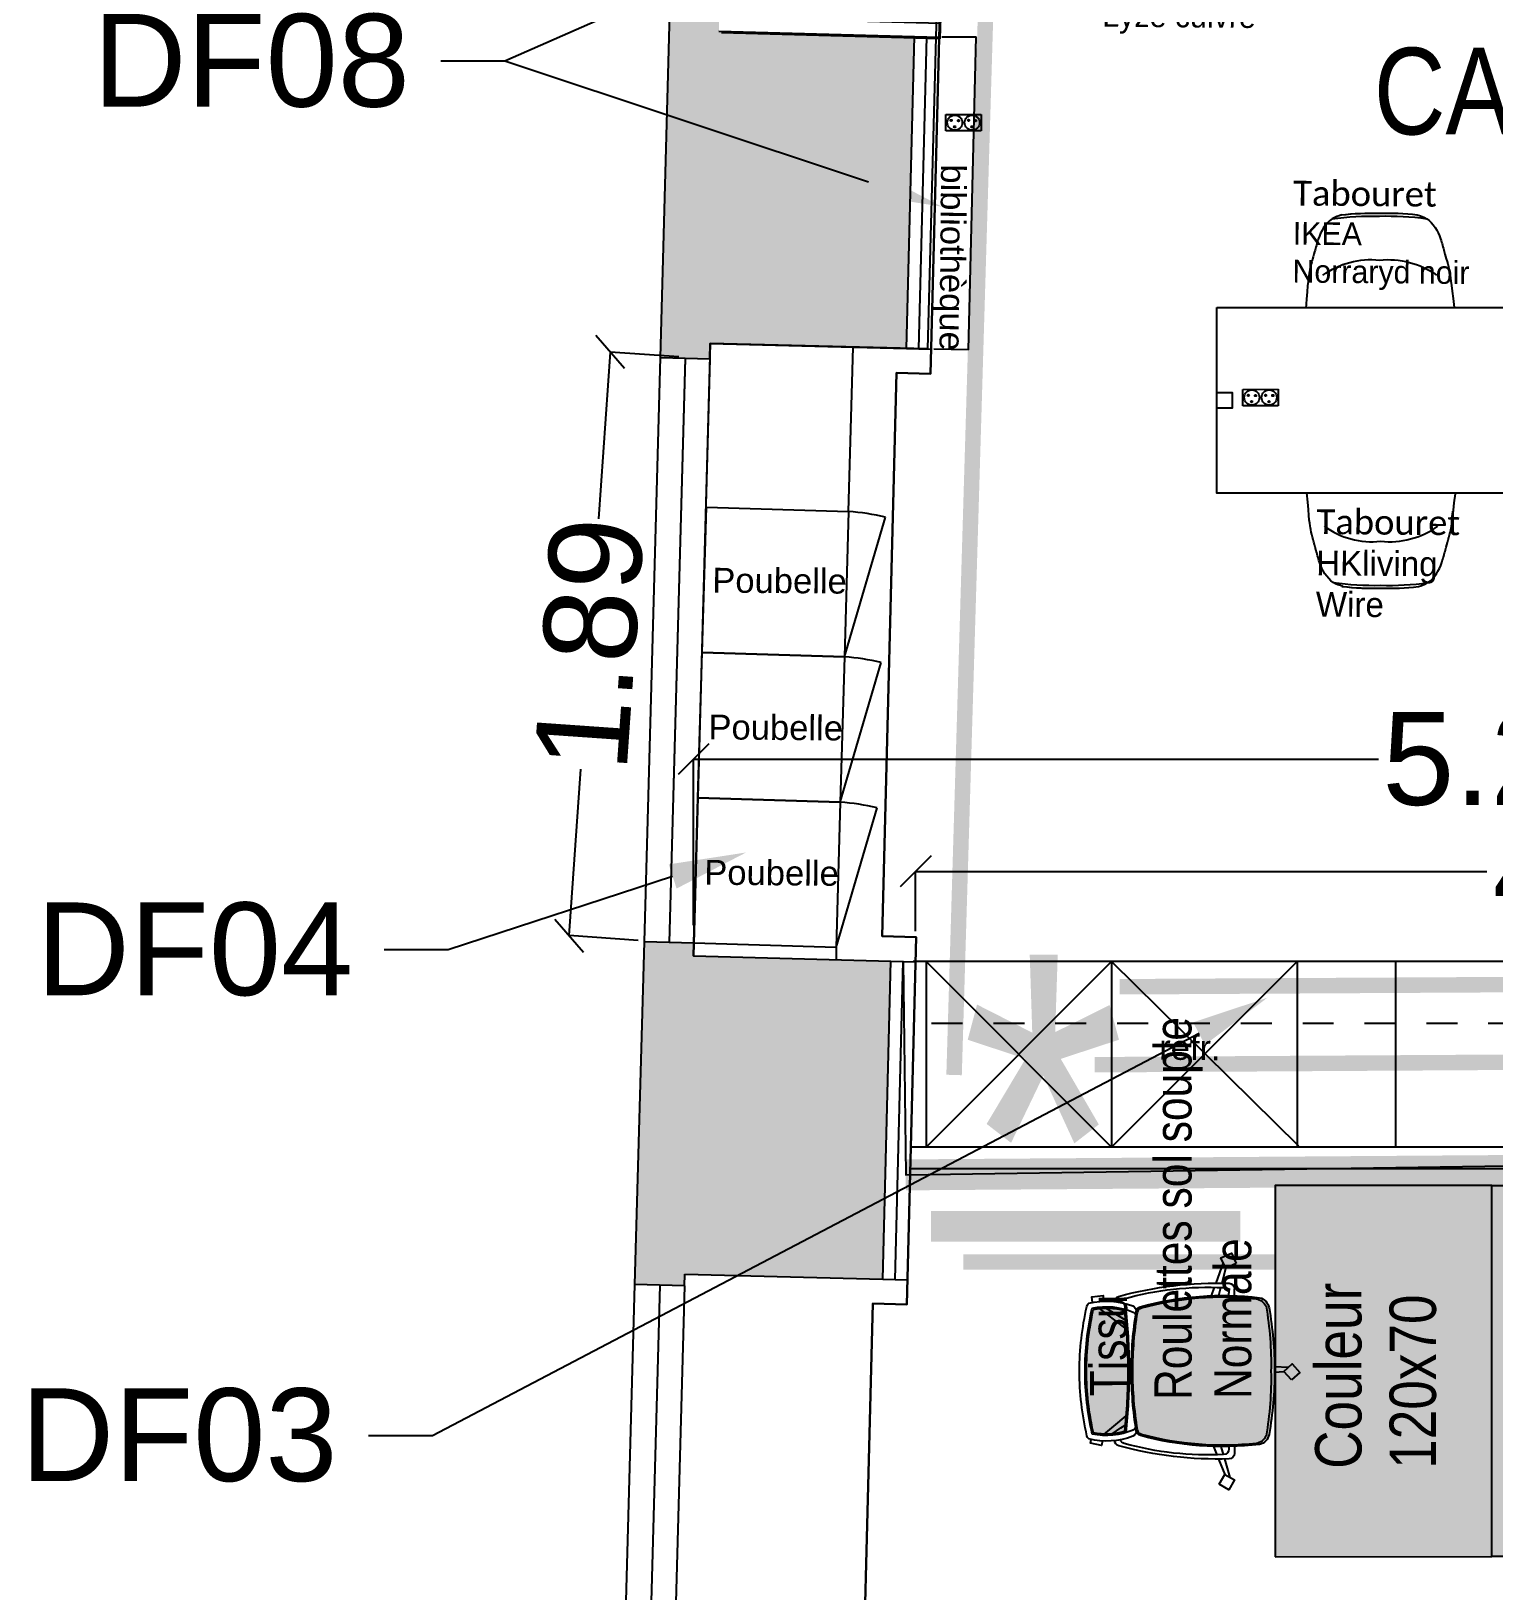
# Model space of a CAD drawing. Extents: x -27 to 25.3, y -8.5 to 57.5.
# Drawn here: x -17.88 to -13.15, y 31.73 to 36.77 of the extents above; entities that cross this region are included whole.
import ezdxf
from ezdxf import colors
from ezdxf.entities.mleader import LeaderData, LeaderLine
from ezdxf.enums import TextEntityAlignment as Align
from ezdxf.math import Vec2, Vec3

# ---------------------------------------------------------------- set-up
doc = ezdxf.new("R2010")
doc.units = 0
doc.header["$LTSCALE"] = 0.002
for name, pattern in [('ACAD_ISO03W100', [30, 12, -18]), ('CACHE', [0.375, 0.25, -0.125]), ('CACHE2', [4.7625, 3.175, -1.5875]), ('HIDDEN', [9.525, 6.35, -3.175])]:
    doc.linetypes.add(name, pattern=pattern)
for name, color, linetype in [('01-FAC_CHASSIS', 4, 'Continuous'), ('01-FAC_CHASSIS EXI', 4, 'Continuous'), ('01-STR_MACONNERIE_HACH', 252, 'Continuous'), ('02-CLOISON', 2, 'Continuous'), ('02-ISOLATION', 6, 'ISOLATION'), ('_ANNO-CONCEPT-T', 7, 'Continuous'), ('A-Etiq_Mob', 7, 'Continuous'), ('A-Etiquettes', 7, 'Continuous'), ('A-legende', 7, 'Continuous'), ('A-mobilier', 252, 'Continuous'), ('A-texte', 7, 'Continuous')]:
    doc.layers.add(name, color=color, linetype=linetype)
for name, color, linetype, true_color in [('04-MOBILIER', 1, 'Continuous', 0xff0000), ('A-Détails', 7, 'Continuous', 0x00a500), ('A-placo', 30, 'Continuous', 0xff7f00), ('couleur siege', 1, 'Continuous', 0xff0000), ('Coupe', 1, 'Continuous', 0xff0000), ('SA-ELEVATION', 2, 'Continuous', 0xffff00)]:
    doc.layers.add(name, color=color, linetype=linetype, true_color=true_color)
doc.layers.add('plafond', color=5, linetype='Continuous', lineweight=25, true_color=0x0000ff)
doc.styles.add('COTE 200', font='arial.ttf', dxfattribs={"height": 0.3})
doc.styles.add('ROMAND', font='romand__.ttf', dxfattribs={"width": 0.7})
doc.styles.get("Standard").update_dxf_attribs({"font": 'ARIALN.TTF'})
doc.styles.add('Y_TXT_COT', font='arial.ttf', dxfattribs={"height": 0.2})
doc.linetypes.add('ISOLATION', pattern='A,0.00254,-2.54,[134,ltypeshp.shx,S=2.54,R=0,X=-2.54,Y=0],-5.08,[134,ltypeshp.shx,S=2.54,R=180,X=2.54,Y=0],-2.54', length=10.16254)
doc.dimstyles.new('COTE 200', dxfattribs={"dimtxt": 0.3, "dimasz": 0.1, "dimexe": 0, "dimexo": 0.1, "dimgap": 0.03, "dimtad": 0, "dimzin": 1, "dimdsep": 46, "dimtxsty": 'COTE 200', "dimblk": 'OBLIQUE', "dimcen": 2.5, "dimclrd": 256, "dimclre": 256, "dimclrt": 256, "dimadec": 0, "dimazin": 0, "dimtfac": 1, "dimtmove": 1, "dimatfit": 3, "dimldrblk": 'OBLIQUE', "dimfxl": 1, "dimlwd": -1, "dimlwe": -1, "dimarcsym": 0})

# ---------------------------------------------------------------- blocks, each defined once
blk = doc.blocks.new('chaise')
at = {"layer": 'A-mobilier', "ltscale": 0.1, "true_color": 0xc7c8ca}
h = blk.add_hatch(color=9, dxfattribs=at)
h.dxf.hatch_style = 1
h.paths.add_polyline_path([(0.2715, 0.4556, 0.30076), (0.2358, 0.4895, 0.043342), (0.0082, 0.5092, 0.043342), (-0.2194, 0.4895, 0.300759), (-0.2552, 0.4556, 0.09791), (-0.2229, 0.027, 0.292085), (-0.2069, 0.0126, 0.040929), (0.0082, -0.005, 0.040929), (0.2232, 0.0126, 0.292085), (0.2392, 0.027, 0.09791)])
h.paths.add_polyline_path([(0.159, -0.0239, 0.015765), (0.0082, -0.0177, 0.016739), (-0.152, -0.0246), (-0.1896, -0.0691), (-0.2181, -0.1033, 0.040824), (-0.2135, -0.1418, 0.054873), (0.0082, -0.1666, 0.054873), (0.2298, -0.1418, 0.02252), (0.2331, -0.1206), (0.2189, -0.1014)])
h.paths.add_polyline_path([(0.1912, -0.0264, 0.003373), (0.159, -0.0239), (0.2189, -0.1014), (0.2331, -0.1206, 0.02535), (0.2346, -0.0966)])
h.paths.add_polyline_path([(0.2255, -0.0296, 0.0036), (0.1912, -0.0264), (0.2346, -0.0966, 0.0714)])
h.paths.add_polyline_path([(-0.152, -0.0246, 0.003505), (-0.1854, -0.0274), (-0.196, -0.0428), (-0.2174, -0.0745, 0.030269), (-0.2181, -0.1033), (-0.1896, -0.0691)])
h.paths.add_polyline_path([(-0.1854, -0.0274, 0.002494), (-0.2092, -0.0296, 0.048116), (-0.2174, -0.0745), (-0.196, -0.0428)], flags=17)
at = {"layer": 'A-mobilier'}
for p, q in [((0.004, 0.5092), (0.0064, 0.5428)), ((0.0216, 0.5582), (0.0229, 0.5092)), ((-0.3737, 0.3493), (-0.3075, 0.3301)), ((-0.2624, 0.3653), (-0.2871, 0.3653)), ((-0.2629, 0.3453), (-0.2718, 0.3453)), ((0.2787, 0.3653), (0.3035, 0.3653)), ((0.2793, 0.3453), (0.2882, 0.3453)), ((-0.3078, 0.3082), (-0.3629, 0.3302)), ((-0.2919, 0.3255), (-0.2834, 0.3231)), ((0.3093, 0.2929), (0.2787, 0.2819)), ((0.2794, 0.3097), (0.3086, 0.3167)), ((0.324, 0.3205), (0.3784, 0.3337)), ((0.3978, 0.3247), (0.3241, 0.2982)), ((-0.2174, -0.0745), (-0.196, -0.0428)), ((-0.2416, -0.0656), (-0.2409, -0.0656)), ((-0.1896, -0.0691), (-0.2193, -0.1048)), ((0.2331, -0.1206), (0.2189, -0.1014)), ((0.258, -0.0656), (0.2572, -0.0656))]:
    blk.add_line(p, q, dxfattribs=at)
at = {"layer": 'A-mobilier', "linetype": 'HIDDEN'}
for p, q in [((-0.2627, 0.2897), (-0.2927, 0.3021)), ((-0.2834, 0.3231), (-0.2632, 0.3171)), ((-0.196, -0.0428), (-0.1854, -0.0274)), ((-0.152, -0.0246), (-0.1896, -0.0691)), ((0.2189, -0.1014), (0.159, -0.0239)), ((0.1912, -0.0264), (0.2346, -0.0966))]:
    blk.add_line(p, q, dxfattribs=at)
at = {"layer": 'A-mobilier'}
for points in [[(-0.0236, 0.5701), (0.0064, 0.5428), (0.034, 0.572), (0.003, 0.5998)], [(-0.3982, 0.3102), (-0.3631, 0.331), (-0.3829, 0.3656), (-0.418, 0.3448)], [(0.3951, 0.3712), (0.3784, 0.3337), (0.4152, 0.3167), (0.4319, 0.3542)]]:
    blk.add_lwpolyline(points, close=True, dxfattribs=at)
for points in [[(-0.2428, -0.1092), (-0.2592, -0.1129), (-0.2503, -0.1525), (-0.2373, -0.1499)], [(0.2547, -0.145), (0.2745, -0.1474), (0.2795, -0.1069), (0.2594, -0.1049)]]:
    blk.add_lwpolyline(points, dxfattribs=at)
for centre, radius, start, end in [((0.0082, -0.8109), 1.3202, 90, 99.927), ((0.0082, -0.8109), 1.3202, 80.073, 90), ((0.8449, 0.323), 1.1081, 173.1278, 195.4958), ((-0.2117, 0.4455), 0.0447, 99.9272, 166.8835), ((-0.203, 0.4342), 0.0495, 115.9014, 169.3298), ((-0.0186, -0.6869), 1.1836, 88.7046, 100.0235), ((0.0349, -0.6869), 1.1836, 79.9765, 91.2954), ((0.2281, 0.4455), 0.0447, 13.1165, 80.0728), ((-0.8286, 0.323), 1.1081, 344.5042, 6.8722), ((0.2193, 0.4342), 0.0495, 10.6702, 64.0986), ((0.8449, 0.323), 1.1031, 173.7387, 195.3268), ((-0.8286, 0.323), 1.1031, 344.6732, 6.2613), ((1.0389, 0.3041), 1.3467, 178.2197, 195.2822), ((-0.2871, 0.3453), 0.02, 90, 178.2197), ((-0.2718, 0.3253), 0.02, 90, 177.2781), ((-1.0226, 0.3041), 1.3467, 344.7178, 1.7803), ((0.2882, 0.3253), 0.02, 2.7219, 90), ((0.3035, 0.3453), 0.02, 1.7803, 90), ((0.8419, 0.2723), 1.135, 177.2781, 195.5028), ((-0.8256, 0.2723), 1.135, 344.4972, 2.7219), ((-0.2071, -0.0076), 0.02, 80.7555, 159.0187), ((0.0196, -0.0945), 0.2428, 156.8702, 192.2258), ((-0.2036, 0.0323), 0.02, 195.4958, 260.6251), ((-0.1997, 0.0368), 0.02, 195.3268, 260.7665), ((0.0082, 1.3151), 1.3202, 260.6251, 270), ((-0.1856, -0.0076), 0.02, 114.7785, 159.0187), ((0.0082, 1.3151), 1.3152, 260.7665, 270), ((0.0082, 1.3151), 1.3152, 270, 279.2335), ((0.0082, 1.3151), 1.3202, 270, 279.3749), ((0.2019, -0.0076), 0.02, 20.9813, 65.2215), ((0.216, 0.0368), 0.02, 279.2335, 344.6732), ((-0.0032, -0.0945), 0.2428, 347.7742, 23.1298), ((0.2235, -0.0076), 0.02, 20.9813, 99.2445), ((0.22, 0.0323), 0.02, 279.3749, 344.5042), ((-0.2409, -0.0456), 0.02, 195.2822, 270), ((-0.2325, -0.0257), 0.02, 195.5028, 252.7294), ((0.0196, -0.0945), 0.2628, 159.0187, 193.9621), ((0.0196, -0.0945), 0.2378, 164.1556, 191.4603), ((0.0306, -2.412), 2.3994, 90.5363, 95.8288), ((0.0306, -2.412), 2.3944, 90.5374, 95.7482), ((-0.0143, -2.412), 2.3994, 84.1712, 89.4637), ((-0.0143, -2.412), 2.3944, 84.2518, 89.4626), ((-0.0032, -0.0945), 0.2378, 348.5397, 15.8444), ((-0.0032, -0.0945), 0.2628, 346.0379, 20.9813), ((0.2489, -0.0257), 0.02, 287.2706, 344.4972), ((0.2572, -0.0456), 0.02, 270, 344.7178), ((-0.2198, -0.1455), 0.02, 218.589, 257.0335), ((0.01, 0.8526), 1.0442, 257.0335, 269.9004), ((0.01, 0.8526), 1.0242, 257.1546, 269.8984), ((0.01, 0.8526), 1.0192, 257.3346, 269.8979), ((0.0064, 0.8526), 1.0192, 270.1021, 282.6654), ((0.0064, 0.8526), 1.0242, 270.1016, 282.8454), ((0.0064, 0.8526), 1.0442, 270.0996, 282.9665), ((0.2362, -0.1455), 0.02, 282.9665, 321.411)]:
    blk.add_arc(centre, radius, start, end, dxfattribs=at)
blk = doc.blocks.new('SiègeT1')
at = {"layer": 'couleur siege', "true_color": 0x8a6689}
for points in [[(-0.1936, 0.2235), (-0.0769, 0.2096), (0.0385, 0.2124), (0.1553, 0.2166), (0.1984, 0.2222), (0.2025, 0.2444), (0.2039, 0.282), (0.2012, 0.321), (0.1233, 0.3376), (0.0385, 0.3432), (-0.0227, 0.3446), (-0.0977, 0.3376), (-0.1492, 0.3307), (-0.1964, 0.3223), (-0.202, 0.3001), (-0.2006, 0.2653)], [(-0.2076, -0.2358), (-0.225, -0.2195), (-0.2335, -0.1968), (-0.2363, -0.14), (-0.2381, -0.076), (-0.2337, -0.0116), (-0.2278, 0.0448), (-0.218, 0.1023), (-0.2107, 0.1321), (-0.2013, 0.169), (-0.1966, 0.1769), (-0.184, 0.18), (-0.1205, 0.1883), (-0.0494, 0.1934), (0.0091, 0.1953), (0.0767, 0.1926), (0.1322, 0.1879), (0.1685, 0.1829), (0.1909, 0.1794), (0.1994, 0.1771), (0.2037, 0.1728), (0.2071, 0.1636), (0.2187, 0.1148), (0.2315, 0.0452), (0.2373, -0.0047), (0.2408, -0.0627), (0.2412, -0.1049), (0.2396, -0.159), (0.2364, -0.1973), (0.2345, -0.2097), (0.2289, -0.2196), (0.2221, -0.2289), (0.2135, -0.2344), (0.2067, -0.2363), (0.1752, -0.2419), (0.1139, -0.248), (0.0509, -0.2511), (-0.0505, -0.2518), (-0.1259, -0.2474), (-0.1911, -0.2375)]]:
    blk.add_hatch(color=8, dxfattribs=at).paths.add_polyline_path(points)
at = {"extrusion": (0, 0, -1), "xscale": 0.8999999999999986, "yscale": 0.8999999999999986, "zscale": -0.9, "rotation": 180}
blk.add_blockref('chaise', (0.0055, 0.195), dxfattribs=at)
at = {"layer": 'A-Etiq_Mob', "style": 'ROMAND', "width": 0.7}
for tag, p in [('FINITION', (-0.0791, 0.1775)), ('PIETEMENT', (-0.0914, -0.031)), ('ASSISE', (-0.0883, -0.2242)), ('COULEUR', (-0.1036, -0.4236))]:
    blk.add_attdef(tag, p, '', height=0.15, dxfattribs=at)
blk = doc.blocks.new('Poste127Couleur')
at = {"transparency": 33554582}
h = blk.add_hatch(color=256, dxfattribs=at)
h.dxf.hatch_style = 1
h.set_gradient(color1=(169, 83, 160), color2=(255, 246, 230), tint=1, name='CURVED')
h.paths.add_polyline_path([(0, 0.7029), (0, 0.0029), (1.2, 0.0029), (1.2, 0.7029)])
blk.add_lwpolyline([(0, 0.7), (0, 0), (1.2, 0), (1.2, 0.7)], close=True)
at = {"layer": 'A-Etiq_Mob'}
for tag, p in [('STRATIFIE', (0.2839, 0.4213)), ('DIM', (0.2839, 0.1804))]:
    blk.add_attdef(tag, p, '', height=0.15, dxfattribs=at)
blk = doc.blocks.new('Poste127')
at = {"transparency": 33554582}
h = blk.add_hatch(color=256, dxfattribs=at)
h.dxf.hatch_style = 1
h.set_gradient(color1=(199, 200, 202), color2=(255, 246, 230), tint=1, name='CURVED')
h.paths.add_polyline_path([(0, 0.7), (0, 0), (1.2, 0), (1.2, 0.7)])
blk.add_lwpolyline([(0, 0.7), (0, 0), (1.2, 0), (1.2, 0.7)], close=True)
at = {"layer": 'A-Etiq_Mob'}
for tag, p in [('FINITION', (0.2839, 0.4213)), ('DIM', (0.2839, 0.1804))]:
    blk.add_attdef(tag, p, '', height=0.15, dxfattribs=at)
blk = doc.blocks.new('Xref-R4-2018-11')
at = {"layer": '01-STR_MACONNERIE_HACH'}
h = blk.add_hatch(color=256, dxfattribs=at)
h.dxf.hatch_style = 1
h.paths.add_polyline_path([(-9.3074, 17.9196), (-7.8936, 17.89), (-7.9015, 17.5127), (-7.6049, 17.5065), (-7.5883, 18.3037), (-8.1072, 18.3145), (-8.1076, 18.3149), (-8.2076, 18.3162), (-8.2083, 18.2259), (-9.7178, 18.2644), (-9.7853, 15.6173), (-7.5994, 15.6223), (-7.5998, 15.7823), (-7.641, 15.7822), (-7.6222, 16.6814), (-7.9187, 16.6876), (-7.9291, 16.1904), (-9.3429, 16.2199)])
h.paths.add_polyline_path([(-12.6394, 16.3656), (-13.2978, 16.3837), (-13.2962, 16.4428), (-13.4562, 16.4472), (-13.4791, 15.6088), (-12.6587, 15.6107)])
h.paths.add_polyline_path([(-12.5241, 20.8874), (-13.1739, 20.9052), (-13.1728, 20.9435), (-13.3328, 20.9479), (-13.3628, 19.851), (-13.2029, 19.8466), (-13.2022, 19.8724), (-12.5505, 19.8545)])
h.paths.add_polyline_path([(-12.4474, 23.898), (-13.0914, 23.9156), (-13.0902, 23.9563), (-13.2502, 23.9606), (-13.281, 22.8348), (-13.1211, 22.8304), (-13.1199, 22.8744), (-12.4739, 22.8567)])
h.paths.add_polyline_path([(-12.3709, 26.895), (-13.0092, 26.9125), (-13.0081, 26.9533), (-13.168, 26.9577), (-13.1984, 25.8503), (-13.0384, 25.846), (-13.0374, 25.8831), (-12.3971, 25.8673)])
h.paths.add_polyline_path([(-12.2947, 29.8842), (-12.9273, 29.9015), (-12.9258, 29.956), (-13.0857, 29.9604), (-13.1162, 28.8463), (-12.9563, 28.8419), (-12.9549, 28.892), (-12.3204, 28.8763)])
h.paths.add_polyline_path([(-12.2221, 32.879), (-12.8452, 32.8944), (-12.8438, 32.9456), (-13.0037, 32.95), (-13.0342, 31.8382), (-12.8743, 31.8338), (-12.8732, 31.8746), (-12.2501, 31.8575)])
edge = h.paths.add_edge_path()
edge.add_line((-12.1292, 36.3771), (-10.5842, 36.3601))
edge.add_arc((-9.5753, 36.4146), 1.0104, 149.3927, 183.0902, ccw=False)
edge.add_line((-10.4449, 36.929), (-12.8939, 36.956))
edge.add_line((-12.8939, 36.956), (-12.9519, 34.8411))
edge.add_line((-12.9519, 34.8411), (-12.792, 34.8367))
edge.add_line((-12.792, 34.8367), (-12.791, 34.8705))
edge.add_line((-12.791, 34.8705), (-12.168, 34.8534))
edge.add_line((-12.168, 34.8534), (-12.1292, 36.3771))
edge = h.paths.add_edge_path()
edge.add_line((-10.4266, 36.6084), (-10.4051, 36.6081))
edge.add_line((-10.4051, 36.6081), (-10.4044, 36.6681))
edge.add_line((-10.4044, 36.6681), (-10.4259, 36.6684))
edge.add_line((-10.4259, 36.6684), (-10.4231, 36.9288))
edge.add_line((-10.4231, 36.9288), (-10.4449, 36.929))
edge.add_arc((-9.5753, 36.4146), 1.0104, 149.3927, 183.0902)
edge.add_line((-10.5842, 36.3601), (-10.4293, 36.3584))
edge.add_line((-10.4293, 36.3584), (-10.4266, 36.6084))
for p, q in [((-13.1162, 28.8463), (-13.0857, 29.9604)), ((-12.3204, 28.8763), (-12.2947, 29.8842)), ((-12.9563, 28.8419), (-12.9549, 28.892)), ((-13.1984, 25.8503), (-13.168, 26.9577)), ((-13.0092, 26.9125), (-13.0081, 26.9533)), ((-12.3971, 25.8673), (-12.3709, 26.895)), ((-13.0384, 25.846), (-13.0374, 25.8831)), ((-13.0374, 25.8831), (-12.3971, 25.8673))]:
    blk.add_line(p, q)
for points in [[(-12.9273, 29.9015), (-12.2947, 29.8842)], [(-12.9549, 28.892), (-12.3204, 28.8763)], [(-13.1162, 28.8463), (-12.9563, 28.8419)], [(-13.0081, 26.9533), (-13.168, 26.9577)], [(-13.0092, 26.9125), (-12.3709, 26.895)], [(-13.0384, 25.846), (-13.1984, 25.8503)]]:
    blk.add_lwpolyline(points)
at = {"layer": '01-FAC_CHASSIS', "linetype": 'Continuous'}
for p, q in [((-13.0363, 28.8441), (-13.088, 26.9555)), ((-13.1184, 25.8482), (-13.1702, 23.9584))]:
    blk.add_line(p, q, dxfattribs=at)
at = {"layer": '01-FAC_CHASSIS EXI'}
for points in [[(-13.168, 26.9577), (-13.1162, 28.8463)], [(-12.9563, 28.8419), (-13.0081, 26.9533)], [(-13.2502, 23.9606), (-13.1984, 25.8503)], [(-13.0384, 25.846), (-13.0902, 23.9563)]]:
    blk.add_lwpolyline(points, dxfattribs=at)
at = {"layer": '02-ISOLATION', "linetype": 'Continuous'}
for points in [[(-12.6694, 16.3664), (-12.5825, 19.7753), (-12.4725, 19.7725), (-12.4421, 20.9652), (-12.5521, 20.9682), (-12.5059, 22.7775), (-12.396, 22.7747), (-12.3653, 23.9757), (-12.4753, 23.9788), (-12.4292, 25.7881), (-12.3192, 25.7854), (-12.2889, 26.9728), (-12.3989, 26.9758), (-12.3524, 28.797), (-12.2425, 28.7942), (-12.2127, 29.962), (-12.3227, 29.965), (-12.2764, 31.7781), (-12.1725, 31.7755), (-12.14, 32.9568), (-12.2499, 32.9598), (-12.2002, 34.7744), (-12.0901, 34.7716), (-12.0492, 36.3751)], [(-12.2947, 29.8842), (-12.2147, 29.8822)], [(-12.3204, 28.8762), (-12.2404, 28.8742)], [(-12.3709, 26.895), (-12.291, 26.893)], [(-12.3971, 25.8673), (-12.3172, 25.8653)]]:
    blk.add_lwpolyline(points, dxfattribs=at)
at = {"layer": '02-ISOLATION', "linetype": 'ISOLATION', "ltscale": 0.004}
for points in [[(-12.2804, 28.8752), (-12.2547, 29.8832)], [(-12.3572, 25.8663), (-12.331, 26.894)]]:
    blk.add_lwpolyline(points, dxfattribs=at)
blk = doc.blocks.new('_Oblique')
at = {"color": 0, "linetype": 'ByBlock', "lineweight": -2}
blk.add_line((-0.5, -0.5), (0.5, 0.5), dxfattribs=at)
blk = doc.blocks.new('*D69')
at = {"layer": 'Defpoints', "color": 0, "linetype": 'Continuous', "transparency": 16777216}
for p in [(-1.2192, -3.6503), (-1.2192, -4.2864), (4.0507, -4.3044)]:
    blk.add_point(p, dxfattribs=at)
at = {"layer": 'SA-ELEVATION', "linetype": 'Continuous', "transparency": 16777216}
for p, q in [((-1.2192, -4.1864), (-1.2192, -3.6503)), ((-1.2192, -3.6503), (0.9961, -3.6503)), ((4.0507, -3.6503), (1.8354, -3.6503)), ((4.0507, -4.2044), (4.0507, -3.6503))]:
    blk.add_line(p, q, dxfattribs=at)
at = {"layer": 'SA-ELEVATION', "linetype": 'Continuous', "transparency": 16777216, "xscale": 0.1, "yscale": 0.1, "zscale": 0.1, "rotation": 180}
blk.add_blockref('_Oblique', (-1.2192, -3.6503), dxfattribs=at)
at = {"layer": 'SA-ELEVATION', "linetype": 'Continuous', "transparency": 16777216, "xscale": 0.1, "yscale": 0.1, "zscale": 0.1}
blk.add_blockref('_Oblique', (4.0507, -3.6503), dxfattribs=at)
at = {"layer": 'SA-ELEVATION', "linetype": 'Continuous', "transparency": 16777216, "insert": (1.4157, -3.6503), "char_height": 0.3, "attachment_point": 5, "style": 'COTE 200'}
blk.add_mtext('5.27', dxfattribs=at)
blk = doc.blocks.new('*D71')
at = {"layer": 'Defpoints', "color": 0, "linetype": 'Continuous', "transparency": 16777216}
for p in [(-0.501, -4.0131), (-0.501, -4.3059), (4.0463, -4.3062)]:
    blk.add_point(p, dxfattribs=at)
at = {"layer": 'SA-ELEVATION', "linetype": 'Continuous', "transparency": 16777216}
for p, q in [((-0.501, -4.2059), (-0.501, -4.0131)), ((-0.501, -4.0131), (1.3459, -4.0131)), ((4.0463, -4.0131), (2.1995, -4.0131)), ((4.0463, -4.2062), (4.0463, -4.0131))]:
    blk.add_line(p, q, dxfattribs=at)
at = {"layer": 'SA-ELEVATION', "linetype": 'Continuous', "transparency": 16777216, "xscale": 0.1, "yscale": 0.1, "zscale": 0.1, "rotation": 180}
blk.add_blockref('_Oblique', (-0.501, -4.0131), dxfattribs=at)
at = {"layer": 'SA-ELEVATION', "linetype": 'Continuous', "transparency": 16777216, "xscale": 0.1, "yscale": 0.1, "zscale": 0.1}
blk.add_blockref('_Oblique', (4.0463, -4.0131), dxfattribs=at)
at = {"layer": 'SA-ELEVATION', "linetype": 'Continuous', "transparency": 16777216, "insert": (1.7727, -4.0131), "char_height": 0.3, "attachment_point": 5, "style": 'COTE 200'}
blk.add_mtext('4.55', dxfattribs=at)
blk = doc.blocks.new('PCD-1.10')
at = {"color": 0}
for p, q in [((0, 0), (0, 3.19)), ((0, 3.19), (6.84, 3.19)), ((6.84, 3.19), (6.84, 0)), ((6.84, 0), (0, 0))]:
    blk.add_line(p, q, dxfattribs=at)
for centre, radius in [((1.72, 1.61), 1.46), ((5.08, 1.61), 1.46), ((1.03, 2.04), 0.146), ((1.7, 0.8), 0.146), ((2.44, 1.99), 0.146), ((4.39, 2.04), 0.146), ((5.05, 0.8), 0.146), ((5.79, 1.99), 0.146)]:
    blk.add_circle(centre, radius, dxfattribs=at)
blk = doc.blocks.new('*D68')
at = {"layer": 'Coupe', "linetype": 'Continuous', "transparency": 16777216}
for p, q in [((-1.489, -2.3344), (-1.5266, -2.8728)), ((-1.2661, -2.35), (-1.489, -2.3344)), ((-1.6208, -4.2208), (-1.5832, -3.6824)), ((-1.3978, -4.2364), (-1.6208, -4.2208))]:
    blk.add_line(p, q, dxfattribs=at)
at = {"layer": 'Defpoints', "color": 0, "linetype": 'Continuous', "transparency": 16777216}
for p in [(-1.1663, -2.3569), (-1.6208, -4.2208), (-1.2981, -4.2434)]:
    blk.add_point(p, dxfattribs=at)
at = {"layer": 'Coupe', "linetype": 'Continuous', "transparency": 16777216, "xscale": 0.1, "yscale": 0.1, "zscale": 0.1}
for p, rotation in [((-1.489, -2.3344), 86.00503534412583), ((-1.6208, -4.2208), 266.0050353441259)]:
    blk.add_blockref('_Oblique', p, dxfattribs=dict(at, rotation=rotation))
at = {"layer": 'Coupe', "linetype": 'Continuous', "transparency": 16777216, "insert": (-1.5549, -3.2776), "char_height": 0.3, "attachment_point": 5, "rotation": 86.005, "style": 'COTE 200'}
blk.add_mtext('1.89', dxfattribs=at)
blk = doc.blocks.new('A$C7F8468B1')
at = {"layer": '04-MOBILIER'}
for centre, radius, start, end in [((20.83, -69.03), 91.49, 88.4948, 98.0977), ((20.78, -61.3), 84.71, 88.3377, 96.6108), ((25.69, -61.3), 84.71, 83.3892, 91.6623), ((25.64, -68.09), 91.49, 83.6625, 91.5052), ((25.64, -69.03), 91.49, 81.9023, 91.5052), ((20.45, -18.63), 26.98, 84.0728, 125.5143), ((26.1, -17.83), 26.2, 53.8955, 96.2776)]:
    blk.add_arc(centre, radius, start, end, dxfattribs=at)
for points in [[(11.03, 22.85), (9.95, 22.49), (6.33, 21.28), (3.61, 16.17), (2.14, 10.18), (0.57, 5.15), (0.11, 1.52), (-0.87, -7.16)], [(35.45, 22.85), (36.52, 22.49), (40.14, 21.28), (42.86, 16.17), (44.33, 10.18), (45.91, 5.15), (46.37, 1.52), (47.12, -7.39)]]:
    blk.add_open_spline(points, degree=3, knots=[0, 0, 0, 0, 3.716681, 12.506628, 17.24982, 24.62784, 29.757352, 29.757352, 29.757352, 29.757352], dxfattribs=at)
blk = doc.blocks.new('Coussin simple')
at = {"linetype": 'HIDDEN', "ltscale": 0.2}
for points in [[(-12.5146, 1.8499, -0.316205), (-12.5004, 1.8689, -0.438288), (-12.4842, 1.8598, -0.052587), (-12.483, 1.8498, -0.051632), (-12.4838, 1.8396, -0.064659), (-12.4895, 1.8221, 0.062916), (-12.4954, 1.8042, 0.053373), (-12.4991, 1.76, 0.043578), (-12.4932, 1.706, 0.030103), (-12.4885, 1.6879, -0.05552), (-12.4864, 1.678, -0.053337), (-12.4866, 1.6596, 0.031263), (-12.4884, 1.6284, 0.017719), (-12.487, 1.5961, 0.025059), (-12.4841, 1.5734, 0.180618), (-12.4777, 1.5625, -0.268753), (-12.4745, 1.5543, -0.10234), (-12.4759, 1.5506, -0.239588), (-12.4775, 1.5496, -0.335177), (-12.4797, 1.5511, 0.264937), (-12.4821, 1.5532, 0.10977), (-12.4917, 1.553, -0.078133), (-12.505, 1.5518, -0.008879), (-12.5195, 1.553, 0.011105), (-12.5311, 1.554, 0.011393), (-12.5867, 1.556, 0.013124), (-12.6351, 1.5554, 0.003705), (-12.6555, 1.5544, 0.000802), (-12.7496, 1.5492, 0.018912), (-12.779, 1.5464, -0.07778), (-12.7862, 1.5466, -0.415863), (-12.7868, 1.5474, -0.048606), (-12.7849, 1.554, -0.090741), (-12.7809, 1.5603, 0.102316), (-12.7775, 1.566, 0.062567), (-12.775, 1.5778, 0.023201), (-12.7739, 1.6102, 0.00979), (-12.7757, 1.6696, 0.011884), (-12.7793, 1.7184, 0.014676), (-12.782, 1.7393, -0.013893), (-12.7848, 1.7614, -0.103313), (-12.7819, 1.7893, 0.129337), (-12.7807, 1.8117, 0.082291), (-12.7852, 1.8234, -0.06757), (-12.7911, 1.8375, -0.030442), (-12.7935, 1.8496, -0.494886), (-12.7929, 1.8503), (-12.7683, 1.8471), (-12.7009, 1.8385, 0.044256), (-12.6849, 1.8379, 0.014203), (-12.6352, 1.8418, 0.010103), (-12.6193, 1.8438, -0.004809), (-12.5858, 1.8485, -0.026481), (-12.5584, 1.8505, -0.016509), (-12.5144, 1.85)], [(-12.5146, 1.85, 0.077379), (-12.5349, 1.8326, 0.077379), (-12.5629, 1.8195, 0.047525), (-12.5828, 1.8142, 0.047525), (-12.604, 1.8113)], [(-12.5277, 1.8505, 0.05369), (-12.5381, 1.8433, 0.070312), (-12.548, 1.8391, 0.015448), (-12.5549, 1.8371, 0.013244), (-12.5632, 1.8351, 0.082127), (-12.5779, 1.8333, 0.064164), (-12.5968, 1.8344)], [(-12.7798, 1.8, -0.009729), (-12.7722, 1.7868, -0.009729), (-12.7637, 1.7738, -0.007971), (-12.7561, 1.7633, -0.007971), (-12.7479, 1.753)], [(-12.5434, 1.7301, -0.009729), (-12.544, 1.7149, -0.009729), (-12.5437, 1.6994, -0.007971), (-12.5429, 1.6865, -0.007971), (-12.5416, 1.6734)], [(-12.7761, 1.5707, -0.016108), (-12.7551, 1.5902, -0.024599), (-12.7432, 1.6035, -0.009477), (-12.7247, 1.6279, -0.015937), (-12.715, 1.6427, -0.072521), (-12.7122, 1.6507, -0.033339), (-12.7125, 1.6684)], [(-12.4882, 1.6189, -0.027842), (-12.4971, 1.6303, -0.048685), (-12.5038, 1.6363, -0.023666), (-12.524, 1.6495, -0.031223), (-12.541, 1.6584, -0.046801), (-12.5473, 1.6608, -0.023191), (-12.561, 1.6644)], [(-12.4827, 1.5789, -0.088153), (-12.486, 1.5957, -0.088153), (-12.4987, 1.6107, -0.077547), (-12.5165, 1.6209, -0.077547), (-12.5388, 1.6273)]]:
    blk.add_lwpolyline(points, format="xyb", dxfattribs=at)
blk = doc.blocks.new('Niche-2-R+4')
at = {"layer": '04-MOBILIER', "ltscale": 0.01}
for p, q in [((0, 0), (0.7145, -0.0178)), ((-0.0012, -0.05), (0.7132, -0.0678)), ((0.6526, -1.9988), (0.7145, -0.0178)), ((0.654, -1.9488), (-0.0529, -1.9295)), ((0.6526, -1.9988), (-0.0543, -1.9795))]:
    blk.add_line(p, q, dxfattribs=at)
blk.add_lwpolyline([(0.0029, -0.8753), (0.6615, -0.8905), (0.6355, -1.9218), (-0.0231, -1.9066)], close=True, dxfattribs=at)
at = {"layer": '04-MOBILIER'}
blk.add_blockref('Coussin simple', (12.8363, -3.4007), dxfattribs=at)
blk = doc.blocks.new('A$C0E126796')
at = {"layer": '01-FAC_CHASSIS', "linetype": 'Continuous'}
blk.add_line((-1.2463, -2.3548), (-1.2981, -4.2434), dxfattribs=at)
at = {"layer": '02-CLOISON', "linetype": 'Continuous'}
for p, q in [((-0.7177, -2.8494), (-0.7024, -2.3183)), ((-1.1911, -3.3059), (-1.1775, -2.8361)), ((-1.1775, -2.8361), (-0.7177, -2.8494)), ((-0.7177, -2.8494), (-0.7312, -3.3192)), ((-1.2046, -3.7757), (-1.1911, -3.3059)), ((-1.1911, -3.3059), (-0.7312, -3.3192)), ((-0.7312, -3.3192), (-1.1911, -3.3059)), ((-0.7312, -3.3192), (-0.7448, -3.789)), ((-1.2181, -4.2456), (-1.2046, -3.7757)), ((-1.2046, -3.7757), (-0.7448, -3.789)), ((-0.7448, -3.789), (-1.2046, -3.7757)), ((-0.7448, -3.789), (-0.7583, -4.2588)), ((-0.7583, -4.2588), (-1.2181, -4.2456))]:
    blk.add_line(p, q, dxfattribs=at)
at = {"layer": '04-MOBILIER', "linetype": 'Continuous'}
for p, q in [((-0.7312, -3.3192), (-0.5983, -2.8678)), ((-0.7448, -3.789), (-0.6119, -3.3377)), ((-0.7583, -4.2588), (-0.6254, -3.8075)), ((-0.7583, -4.2588), (-0.7583, -4.299))]:
    blk.add_line(p, q, dxfattribs=at)
for centre in [(-0.7953, -3.7454), (-0.8089, -4.2152), (-0.8224, -4.685)]:
    blk.add_arc(centre, 0.8994, 77.3481, 85.0494, dxfattribs=at)
at = {"layer": 'SA-ELEVATION', "ltscale": 0.01}
for p, q in [((-0.416, -1.3155), (-0.3047, -1.3155)), ((-0.3304, -2.327), (-0.3047, -1.3155)), ((-0.4417, -2.3235), (-0.3304, -2.3263)), ((4.0507, -4.3044), (-0.5084, -4.3044)), ((-0.4672, -4.3044), (-0.4672, -4.9044)), ((-0.4672, -4.3044), (0.1328, -4.9044)), ((0.1328, -4.3044), (-0.4672, -4.9044)), ((0.1328, -4.3044), (0.1328, -4.9044)), ((0.1328, -4.3044), (0.7372, -4.9001)), ((0.7328, -4.3044), (0.1328, -4.9044)), ((0.7328, -4.3044), (0.7328, -4.9044)), ((1.0507, -4.3044), (1.0507, -4.9044)), ((4.0507, -4.9044), (-0.5162, -4.9044)), ((4.0507, -4.9744), (-0.518, -4.9744))]:
    blk.add_line(p, q, dxfattribs=at)
at = {"layer": 'SA-ELEVATION', "linetype": 'ACAD_ISO03W100', "ltscale": 0.01}
blk.add_line((4.0507, -4.5044), (-0.5084, -4.5044), dxfattribs=at)
at = {"layer": 'SA-ELEVATION', "ltscale": 0.01}
for points in [[(0.4727, -2.1901), (3.4727, -2.1901), (3.4727, -2.7901), (0.4727, -2.7901)], [(0.4727, -2.4651), (0.5227, -2.4651), (0.5227, -2.5151), (0.4727, -2.5151)]]:
    blk.add_lwpolyline(points, close=True, dxfattribs=at)
at = {"layer": 'plafond', "color": 5, "lineweight": -2, "xscale": 0.01669227516125703, "yscale": 0.01669227516125703, "zscale": 0.01669227516125703, "rotation": 0.07392321233090438}
for p in [(-0.4031, -1.6195), (0.5574, -2.508)]:
    blk.add_blockref('PCD-1.10', p, dxfattribs=at)
at = {"layer": 'SA-ELEVATION'}
blk.add_blockref('Niche-2-R+4', (-1.0744, 0.6769), dxfattribs=at)
at = {"layer": 'SA-ELEVATION', "yscale": 0.01, "zscale": 0.01}
for p, xscale, rotation in [((1.2313, -2.1185), -0.01, 0.1115933594849938), ((1.2353, -2.8642, 0), 0.01, 179.8884066405149)]:
    blk.add_blockref('A$C7F8468B1', p, dxfattribs=dict(at, xscale=xscale, rotation=rotation))
at = {"layer": '_ANNO-CONCEPT-T', "char_height": 0.08, "width": 1.472401, "attachment_point": 1}
for s, insert, rotation in [('{\\fCalibri|b0|i0|c0|p34;Chaise\\P\\fMangal|b0|i0|c0|p2;\\H0.91667x;Emu\\PLyze cuivre}', (0.1055, -0.9534, 0), 359.5012), ('{\\fArial|b0|i0|c0|p34;bibliothèque}', (-0.3386, -1.7278), 269.5012), ('{\\fCalibri|b0|i0|c0|p34;Tabouret\\P\\fMangal|b0|i0|c0|p2;\\H0.91667x;IKEA\\PNorraryd noir\\P\\H1.0909x; }', (0.7202, -1.7803), 359.5012), ('{\\fCalibri|b0|i0|c0|p34;Tabouret\\P\\fMangal|b0|i0|c0|p2;HKliving\\PWire}', (0.7958, -2.8424), 359.5012), ('{\\fArial|b0|i0|c0|p34;Poubelle}', (-1.158, -3.0315), 359.5012), ('{\\fArial|b0|i0|c0|p34;Poubelle}', (-1.1704, -3.506), 359.5012), ('{\\fArial|b0|i0|c0|p34;Poubelle}', (-1.1839, -3.9758), 359.5012), ('{\\fArial|b0|i0|c0|p34;refr.}', (0.2869, -4.5418), 359.5012)]:
    blk.add_mtext(s, dxfattribs=dict(at, insert=insert, rotation=rotation))
at = {"layer": 'Coupe', "color": 240, "linetype": 'Continuous', "true_color": 0xed1f24}
dim = blk.add_aligned_dim(p1=(-1.1663, -2.3569), p2=(-1.2981, -4.2434), distance=-0.3235, dimstyle='COTE 200', override={"dimfxl": 0, "dimarcsym": 2}, dxfattribs=at)
dim.commit()
dim.dimension.update_dxf_attribs({"geometry": '*D68', "text_midpoint": (-1.5549, -3.2776)})
at = {"layer": 'SA-ELEVATION', "linetype": 'Continuous'}
for base, p1, p2, picture, middle in [((-1.2192, -3.6503), (4.0507, -4.3044), (-1.2192, -4.2864), '*D69', (1.4157, -3.6503)), ((-0.501, -4.0131), (4.0463, -4.3062), (-0.501, -4.3059), '*D71', (1.7727, -4.0131))]:
    dim = blk.add_linear_dim(base=base, p1=p1, p2=p2, dimstyle='COTE 200', override={"dimfxl": 0, "dimarcsym": 2}, dxfattribs=at)
    dim.commit()
    dim.dimension.update_dxf_attribs({"geometry": picture, "text_midpoint": middle})

msp = doc.modelspace()

# ---------------------------------------------------------------- linework, layer by layer
at = {"ltscale": 0.01}
msp.add_lwpolyline([(-9.0904, 27.109), (-9.0385, 43.1022), (-10.5637, 43.119), (-10.5662, 42.889), (-11.484, 42.8991), (-11.4788, 43.3791), (-13.0719, 43.3966), (-13.0746, 43.1467), (-14.7756, 43.1654), (-14.8145, 41.6407), (-14.9246, 41.6435), (-14.9743, 39.8289), (-14.8644, 39.8259), (-14.8969, 38.6446), (-15.0008, 38.6473), (-15.0471, 36.8341), (-14.9371, 36.8311), (-14.9669, 35.6634), (-15.0768, 35.6662), (-15.1233, 33.8449), (-15.0133, 33.8419), (-15.0436, 32.6545), (-15.1536, 32.6573), (-15.1997, 30.8479)], dxfattribs=at)
at = {"layer": 'A-legende', "color": 21, "linetype": 'CACHE', "ltscale": 1000, "true_color": 0xff9f7f, "const_width": 0.05}
msp.add_lwpolyline([(-14.6051, 43.0214), (-14.891, 33.3964)], dxfattribs=at)
at = {"layer": 'A-legende', "color": 1, "linetype": 'CACHE2', "ltscale": 100, "true_color": 0xff0000, "const_width": 0.05}
msp.add_lwpolyline([(-14.3554, 33.6816), (-10.7421, 33.7016)], dxfattribs=at)
at = {"layer": 'A-legende', "linetype": 'CACHE', "ltscale": 1000, "const_width": 0.05}
msp.add_lwpolyline([(-14.4368, 33.4295), (-9.1875, 33.4612)], dxfattribs=at)
at = {"layer": 'A-placo', "const_width": 0.1}
msp.add_lwpolyline([(-15.0473, 33.0735), (-10.072, 33.1097)], dxfattribs=at)

# ---------------------------------------------------------------- block references
at = {"ltscale": 0.01}
msp.add_blockref('Xref-R4-2018-11', (-2.7244, 6.8691), dxfattribs=at)
at = {"layer": 'A-mobilier', "color": 30, "ltscale": 0.01, "true_color": 0xff7f00}
msp.add_blockref('A$C0E126796', (-14.5144, 38.0676), dxfattribs=at)
at = {"layer": 'A-mobilier'}
ref = msp.add_blockref('SiègeT1', (-14.1181, 32.4373), dxfattribs=dict(at, rotation=90.01561538026132))
ref.add_attrib('FINITION', 'Tissu', dxfattribs={"layer": 'A-Etiq_Mob', "height": 0.12, "rotation": 90.0156}).set_placement((-14.2956, 32.3581), align=Align.BOTTOM_LEFT)
ref.add_attrib('ASSISE', 'Normale', dxfattribs={"layer": 'A-Etiq_Mob', "height": 0.12, "rotation": 90.0156}).set_placement((-13.8939, 32.3491), align=Align.BOTTOM_LEFT)
ref.add_attrib('PIETEMENT', 'Roulettes sol souple', dxfattribs={"layer": 'A-Etiq_Mob', "height": 0.12, "rotation": 90.0156}).set_placement((-14.0871, 32.3459), align=Align.BOTTOM_LEFT)
at = {"layer": 'A-mobilier', "ltscale": 0.1, "rotation": 90.01561538026132}
msp.add_blockref('Poste127Couleur', (-13.1523, 31.8394), dxfattribs=at).add_auto_attribs({'STRATIFIE': 'Couleur', 'DIM': '120x70'})
at = {"layer": 'A-mobilier', "ltscale": 0.1}
ref = msp.add_blockref('Poste127', (-13.1523, 31.8394), dxfattribs=dict(at, xscale=-1, rotation=270.0156153802614))
ref.add_attrib('STRATIFIE', 'Blanc', (-12.5835, 32.1235), dxfattribs={"layer": 'A-Etiq_Mob', "ltscale": 0.1, "height": 0.15, "rotation": 90.0156})
ref.add_attrib('DIM', '120x70', (-12.8239, 32.1234), dxfattribs={"layer": 'A-Etiq_Mob', "ltscale": 0.1, "height": 0.15, "rotation": 90.0156})

# ---------------------------------------------------------------- texts
at = {"layer": 'A-legende', "color": 1, "ltscale": 0.1, "true_color": 0xff0000, "insert": (-14.8689, 33.7852), "char_height": 1.1951, "attachment_point": 1}
msp.add_mtext_dynamic_manual_height_columns('*', width=0.59757, gutter_width=12.5, heights=[0], dxfattribs=at)
at = {"layer": 'A-texte', "ltscale": 0.1, "insert": (-13.5336, 36.7169), "char_height": 0.279876, "attachment_point": 1}
msp.add_mtext_dynamic_manual_height_columns('CAFE MADELAINE', width=3.249915, gutter_width=12.5, heights=[0], dxfattribs=at)

# ---------------------------------------------------------------- next in the draw order: leaders
at = {"layer": 'A-Détails'}
ml = msp.add_multileader_mtext('Standard', dxfattribs=at)
ml.set_content('DF08', color=256, style='Y_TXT_COT')
ml.set_leader_properties()
ml.build(insert=Vec2(0, 0))
ml.multileader.update_dxf_attribs({"has_text_frame": 1, "text_left_attachment_type": 2, "text_right_attachment_type": 2, "dogleg_length": 1, "arrow_head_size": 0.25})
ctx = ml.context
ctx.base_point, ctx.char_height, ctx.arrow_head_size, ctx.landing_gap_size, ctx.plane_origin = Vec3(-17.7248, 36.6735), 0.3, 0.25, 0.1, Vec3(-17.4227, 39.541)
ctx.left_attachment, ctx.right_attachment, ctx.text_align_type = 2, 2, 2
notes = []
notes.append((ctx, [(1, (1, 1, 0), (-16.3435, 36.6735), (-1, 0), 0.2072, [(0, [(-14.9305, 36.2034)], 0, [])])]))
ctx.mtext.insert, ctx.mtext.rotation, ctx.mtext.width, ctx.mtext.defined_height, ctx.mtext.alignment, ctx.mtext.flow_direction = Vec3(-16.6507, 36.8267), 6.283185, 0.436539, 0.1999, 3, 5
ctx.mtext.has_bg_fill, ctx.mtext.bg_color, ctx.mtext.bg_scale_factor, ctx.mtext.bg_transparency, ctx.mtext.use_window_bg_color = 1, -1027028792, 1.5, 0, 1
ml = msp.add_multileader_mtext('Standard', dxfattribs=at)
ml.set_content('DF03', color=256, style='Y_TXT_COT')
ml.set_leader_properties()
ml.build(insert=Vec2(0, 0))
ml.multileader.update_dxf_attribs({"has_text_frame": 1, "text_left_attachment_type": 2, "text_right_attachment_type": 2, "dogleg_length": 1, "arrow_head_size": 0.25})
ctx = ml.context
ctx.base_point, ctx.char_height, ctx.arrow_head_size, ctx.landing_gap_size, ctx.plane_origin = Vec3(-17.9582, 32.2303), 0.3, 0.25, 0.1, Vec3(-16.6057, 37.0529)
ctx.left_attachment, ctx.right_attachment, ctx.text_align_type = 2, 2, 2
notes.append((ctx, [(1, (1, 1, 0), (-16.5775, 32.2303), (-1, 0), 0.2072, [(0, [(-13.8776, 33.6464)], 0, [])])]))
ctx.mtext.insert, ctx.mtext.rotation, ctx.mtext.width, ctx.mtext.defined_height, ctx.mtext.alignment, ctx.mtext.flow_direction = Vec3(-16.8847, 32.3836), 6.283185, 0.436539, 0.1999, 3, 5
ctx.mtext.has_bg_fill, ctx.mtext.bg_color, ctx.mtext.bg_scale_factor, ctx.mtext.bg_transparency, ctx.mtext.use_window_bg_color = 1, -1027028792, 1.5, 0, 1
for ctx, leaders in notes:
    for number, flags, end, landing, length, lines in leaders:
        leader = LeaderData()
        leader.index, (leader.has_last_leader_line, leader.has_dogleg_vector, leader.attachment_direction) = number, flags
        leader.last_leader_point, leader.dogleg_vector, leader.dogleg_length = Vec3(end), Vec3(landing), length
        for number, points, colour, breaks in lines:
            line = LeaderLine()
            line.index, line.vertices, line.color, line.breaks = number, Vec3.list(points), colors.encode_raw_color(colour), breaks
            leader.lines.append(line)
        ctx.leaders.append(leader)

# ---------------------------------------------------------------- next in the draw order: linework, layer by layer
at = {"layer": 'A-Etiquettes', "color": 1, "true_color": 0xff0000, "const_width": 0.1}
msp.add_lwpolyline([(-14.9657, 32.9071), (-13.9657, 32.9071)], dxfattribs=at)
at = {"layer": 'A-legende', "color": 205, "linetype": 'CACHE', "ltscale": 1000, "true_color": 0x8546b9, "const_width": 0.05}
msp.add_lwpolyline([(-14.8609, 32.7921), (-10.7406, 32.7921)], dxfattribs=at)

# ---------------------------------------------------------------- next in the draw order: leaders
at = {"layer": 'A-Détails'}
ml = msp.add_multileader_mtext('Standard', dxfattribs=at)
ml.set_content('DF08', color=256, style='Y_TXT_COT')
ml.set_leader_properties()
ml.build(insert=Vec2(0, 0))
ml.multileader.update_dxf_attribs({"has_text_frame": 1, "text_left_attachment_type": 2, "text_right_attachment_type": 2, "dogleg_length": 1, "arrow_head_size": 0.25})
ctx = ml.context
ctx.base_point, ctx.char_height, ctx.arrow_head_size, ctx.landing_gap_size, ctx.plane_origin = Vec3(-17.7248, 36.6735), 0.3, 0.25, 0.1, Vec3(-17.4227, 39.541)
ctx.left_attachment, ctx.right_attachment, ctx.text_align_type = 2, 2, 2
notes = []
notes.append((ctx, [(1, (1, 1, 0), (-16.3435, 36.6735), (-1, 0), 0.2072, [(0, [(-15.0365, 37.25)], 0, [])])]))
ctx.mtext.insert, ctx.mtext.rotation, ctx.mtext.width, ctx.mtext.defined_height, ctx.mtext.alignment, ctx.mtext.flow_direction = Vec3(-16.6507, 36.8267), 6.283185, 0.436539, 0.1999, 3, 5
ctx.mtext.has_bg_fill, ctx.mtext.bg_color, ctx.mtext.bg_scale_factor, ctx.mtext.bg_transparency, ctx.mtext.use_window_bg_color = 1, -1027028792, 1.5, 0, 1
ml = msp.add_multileader_mtext('Standard', dxfattribs=at)
ml.set_content('DF04', color=256, style='Y_TXT_COT')
ml.set_leader_properties()
ml.build(insert=Vec2(0, 0))
ml.multileader.update_dxf_attribs({"has_text_frame": 1, "text_left_attachment_type": 2, "text_right_attachment_type": 2, "dogleg_length": 1, "arrow_head_size": 0.25})
ctx = ml.context
ctx.base_point, ctx.char_height, ctx.arrow_head_size, ctx.landing_gap_size, ctx.plane_origin = Vec3(-17.9064, 33.801), 0.3, 0.25, 0.1, Vec3(-18.2913, 37.5223)
ctx.left_attachment, ctx.right_attachment, ctx.text_align_type = 2, 2, 2
notes.append((ctx, [(1, (1, 1, 0), (-16.5269, 33.801), (-1, 0), 0.2072, [(0, [(-15.5633, 34.1158)], 0, [])])]))
ctx.mtext.insert, ctx.mtext.rotation, ctx.mtext.width, ctx.mtext.defined_height, ctx.mtext.alignment, ctx.mtext.flow_direction = Vec3(-16.8341, 33.9542), 6.283185, 0.436539, 0.1999, 3, 5
ctx.mtext.has_bg_fill, ctx.mtext.bg_color, ctx.mtext.bg_scale_factor, ctx.mtext.bg_transparency, ctx.mtext.use_window_bg_color = 1, -1027028792, 1.5, 0, 1
for ctx, leaders in notes:
    for number, flags, end, landing, length, lines in leaders:
        leader = LeaderData()
        leader.index, (leader.has_last_leader_line, leader.has_dogleg_vector, leader.attachment_direction) = number, flags
        leader.last_leader_point, leader.dogleg_vector, leader.dogleg_length = Vec3(end), Vec3(landing), length
        for number, points, colour, breaks in lines:
            line = LeaderLine()
            line.index, line.vertices, line.color, line.breaks = number, Vec3.list(points), colors.encode_raw_color(colour), breaks
            leader.lines.append(line)
        ctx.leaders.append(leader)

# ---------------------------------------------------------------- next in the draw order: linework, layer by layer
at = {"layer": 'Defpoints', "ltscale": 0.01}
msp.add_lwpolyline([(-14.7883, 42.6287), (-14.8191, 41.7206), (-15.5164, 41.7058), (-15.5512, 39.8093), (-14.8691, 39.826), (-14.8997, 38.6773), (-15.5901, 38.6945), (-15.6502, 36.8252), (-14.9477, 36.8314), (-14.9765, 35.7436), (-15.6793, 35.7612), (-15.7336, 33.7816), (-15.0553, 33.7631), (-15.0473, 33.0735), (-9.0705, 33.1632), (-9.0405, 42.4987), (-11.484, 42.4987), (-11.484, 42.6287), (-14.7883, 42.6287)], dxfattribs=at)

doc.saveas('drawing.dxf')
